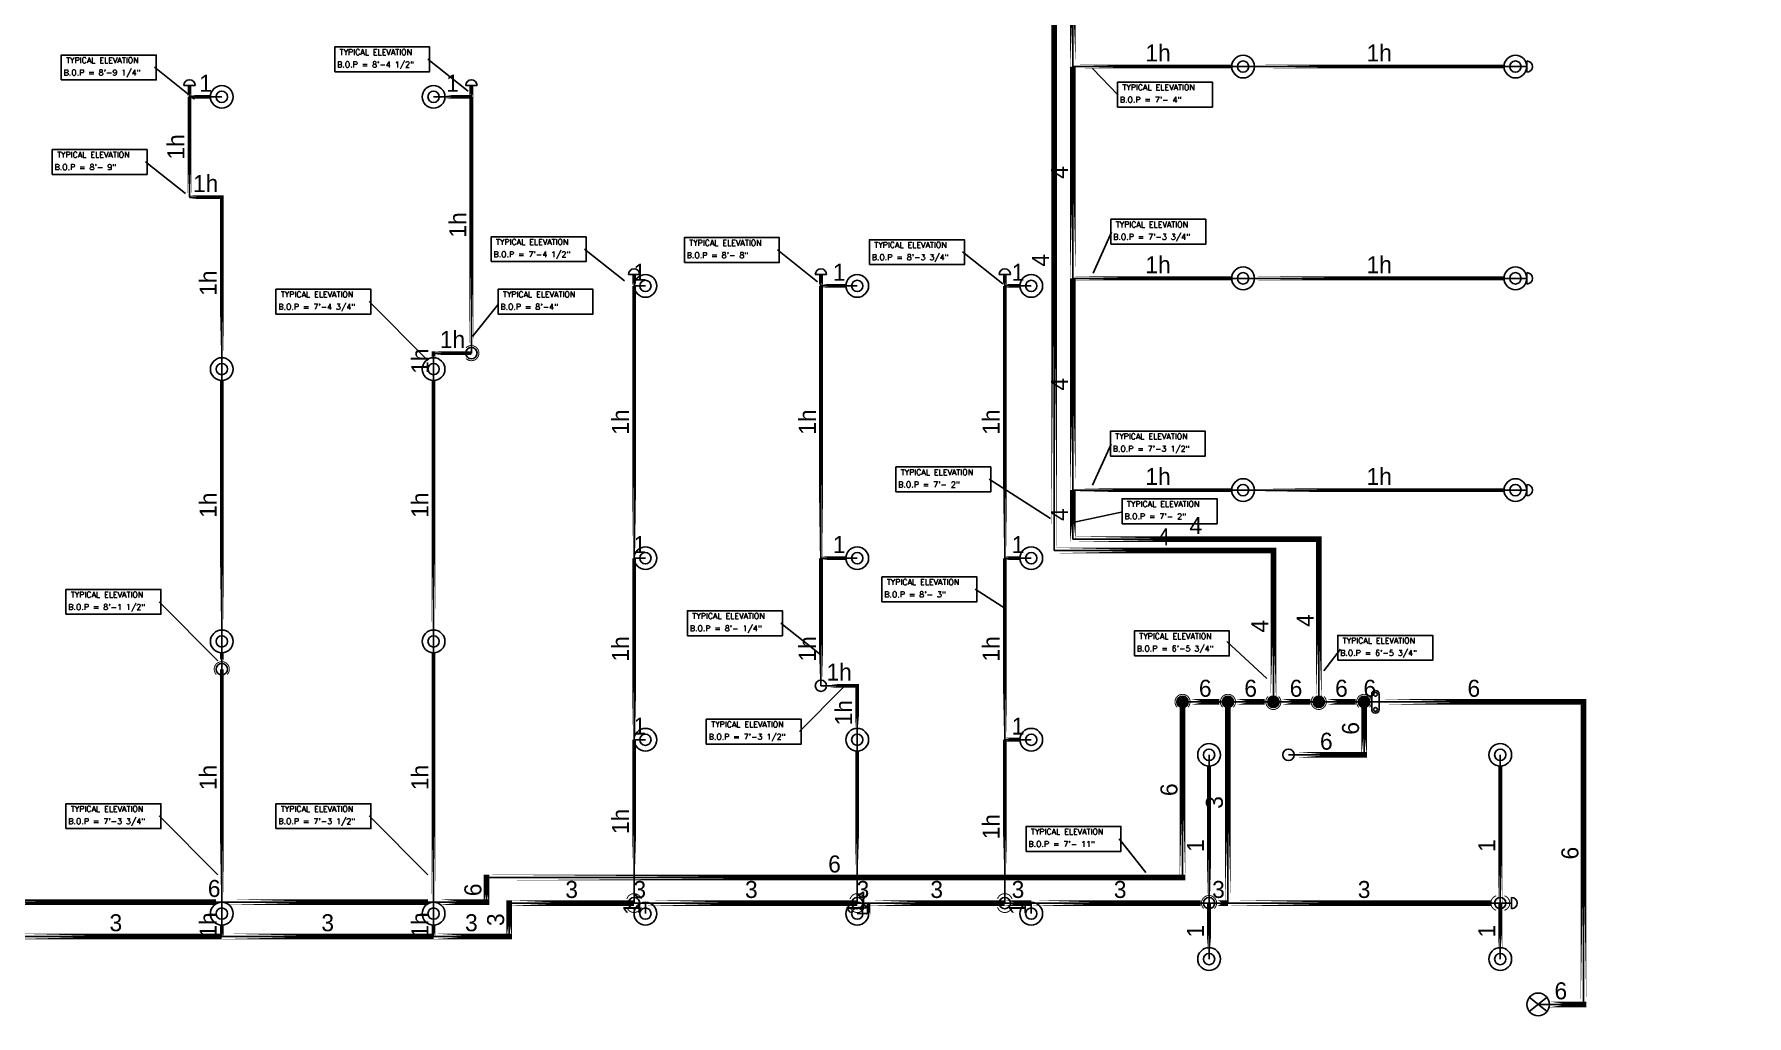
# Model space of a CAD drawing. Header units: inches. Extents: x -3384 to 3968, y -54 to 1448.
# Drawn here: x -831 to 74, y 7 to 526 of the extents above; entities that cross this region are included whole.
import ezdxf
from ezdxf.enums import TextEntityAlignment as Align

# ---------------------------------------------------------------- set-up
doc = ezdxf.new("R2010")
doc.units = ezdxf.units.IN
doc.header["$MEASUREMENT"] = 0
for name, color, linetype in [('conflict', 1, 'Continuous'), ('Coordination', 1, 'Continuous'), ('HEADS', 1, 'Continuous'), ('HEADUP', 1, 'Continuous'), ('PIPEBL', 1, 'Continuous'), ('pipefitt', 1, 'Continuous'), ('pipemn', 1, 'Continuous'), ('PIPESPC', 1, 'Continuous'), ('spk-cap', 1, 'Continuous'), ('spk-pipecoup', 1, 'Continuous'), ('spk-pipedrop', 1, 'Continuous'), ('spk-piperise', 1, 'Continuous'), ('TIDYPIPE', 1, 'Continuous')]:
    doc.layers.add(name, color=color, linetype=linetype)
doc.styles.add('PIPE', font='PIPE.SHX')
doc.styles.add('ROMAND', font='romand', dxfattribs={"width": 0.75, "height": 1.5})
doc.styles.add('ROMANS', font='ROMANS', dxfattribs={"height": 0.25})

# ---------------------------------------------------------------- blocks, each defined once
blk = doc.blocks.new('COUPLING')
for p, q in [((-2, -4), (-2, 4)), ((0, 6), (0, 6)), ((2, 4), (2, -4)), ((0, -6), (0, -6))]:
    blk.add_line(p, q)
for centre in [(0, 4), (0, -4)]:
    blk.add_circle(centre, 1)
for centre, start, end in [((0, 4), 90, 180), ((0, 4), 0, 90), ((0, -4), 180, 270), ((0, -4), 270, 0)]:
    blk.add_arc(centre, 2, start, end)
blk = doc.blocks.new('SPRIG1')
for radius in [6, 3]:
    blk.add_circle((0, 0), radius)
blk = doc.blocks.new('drop')
blk.add_circle((0, 0), 3)
for points in [[(0.01, 2.97), (-2.53, -1.59), (-2.62, 1.36)], [(0.01, 2.97), (-2.49, -1.59), (2.52, -1.59)], [(2.52, -1.59), (0.01, 2.97), (2.6, 1.47)], [(2.52, -1.59), (-2.53, -1.59), (0.01, -2.98)]]:
    blk.add_solid(points)
blk = doc.blocks.new('rise')
blk.add_circle((0, 0), 3)
blk = doc.blocks.new('CAP')
blk.add_line((0, 3), (0, -3))
blk.add_arc((0, 0), 3, 270, 90)
blk = doc.blocks.new('PIPESPC')
at = {"layer": 'PIPESPC', "style": 'PIPE', "width": 0.9}
blk.add_attdef('SIZE', text='', height=9, dxfattribs=at).set_placement((0, 4.02), align=Align.CENTER)
at = {"layer": 'PIPESPC', "style": 'PIPE', "flags": 1}
blk.add_attdef('SCHED', (25.3, 3.89), '', height=9, dxfattribs=at)
blk = doc.blocks.new('RISER')
at = {"layer": 'HEADS'}
for p, q in [((-5, -4), (5, 4)), ((5, -4), (-5, 4))]:
    blk.add_line(p, q, dxfattribs=at)
blk.add_circle((0, 0), 6, dxfattribs=at)
blk = doc.blocks.new('TIDYRUN')
at = {"const_width": 0.5}
blk.add_lwpolyline([(-2.83, 2.83, -2.414214), (-2.83, -2.83, -1.737895)], format="xyb", dxfattribs=at)
blk = doc.blocks.new('TIDYDROP')
at = {"const_width": 0.5}
for points in [[(-2.18, 3.82, 0.737034), (-2.18, -3.82)], [(2.18, 3.82, -0.737034), (2.18, -3.82)]]:
    blk.add_lwpolyline(points, format="xyb", dxfattribs=at)

msp = doc.modelspace()

# ---------------------------------------------------------------- linework, layer by layer
at = {"layer": 'conflict'}
for p, q in [((-767.59, 508.96), (-746.4, 492.16)), ((-622.98, 513.23), (-601.8, 496.42)), ((-271.63, 508.34), (-258.01, 494.22)), ((-772.36, 458.95), (-751.18, 442.15)), ((-271.29, 400.01), (-261.54, 421.69)), ((-540.3, 412.86), (-519.11, 396.05)), ((-438.16, 412.36), (-416.97, 395.56)), ((-340.29, 411.3), (-319.1, 394.49)), ((-654.07, 385.1), (-623.04, 353.89)), ((-599.5, 366.56), (-586.03, 383.39)), ((-271.55, 287.94), (-261.8, 309.61)), ((-326.32, 291.08), (-293.74, 270.37)), ((-281.95, 268.26), (-255.58, 273.86)), ((-333.67, 232.95), (-317.38, 222.59)), ((-765.11, 226.32), (-734.08, 195.11)), ((-436.49, 215.04), (-415.3, 198.23)), ((-200.61, 205.25), (-179.4, 185.65)), ((-149.25, 189.76), (-140.43, 201.27)), ((-426.53, 157.7), (-403.23, 181.11)), ((-765.11, 113.01), (-734.08, 81.8)), ((-654.07, 113.01), (-623.04, 81.8)), ((-257.47, 100.98), (-243.38, 83.15))]:
    msp.add_line(p, q, dxfattribs=at)
for points in [[(-672.25, 506.57), (-622.08, 506.57), (-622.08, 519.73), (-672.25, 519.73)], [(-816.85, 502.3), (-766.68, 502.3), (-766.68, 515.46), (-816.85, 515.46)], [(-258.38, 487.95), (-208.21, 487.95), (-208.21, 501.11), (-258.38, 501.11)], [(-821.63, 452.29), (-771.45, 452.29), (-771.45, 465.46), (-821.63, 465.46)], [(-261.91, 415.41), (-211.74, 415.41), (-211.74, 428.58), (-261.91, 428.58)], [(-589.56, 406.19), (-539.39, 406.19), (-539.39, 419.36), (-589.56, 419.36)], [(-487.42, 405.7), (-437.25, 405.7), (-437.25, 418.87), (-487.42, 418.87)], [(-389.56, 404.63), (-339.38, 404.63), (-339.38, 417.8), (-389.56, 417.8)], [(-703.33, 378.44), (-653.16, 378.44), (-653.16, 391.6), (-703.33, 391.6)], [(-585.94, 378.44), (-535.76, 378.44), (-535.76, 391.6), (-585.94, 391.6)], [(-262.17, 303.34), (-211.99, 303.34), (-211.99, 316.5), (-262.17, 316.5)], [(-375.59, 284.42), (-325.41, 284.42), (-325.41, 297.58), (-375.59, 297.58)], [(-255.95, 267.59), (-205.77, 267.59), (-205.77, 280.75), (-255.95, 280.75)], [(-382.94, 226.29), (-332.76, 226.29), (-332.76, 239.46), (-382.94, 239.46)], [(-814.38, 219.66), (-764.2, 219.66), (-764.2, 232.83), (-814.38, 232.83)], [(-485.76, 208.37), (-435.58, 208.37), (-435.58, 221.54), (-485.76, 221.54)], [(-249.47, 197.69), (-199.29, 197.69), (-199.29, 210.85), (-249.47, 210.85)], [(-141.92, 195.37), (-91.74, 195.37), (-91.74, 208.54), (-141.92, 208.54)], [(-475.8, 151.04), (-425.62, 151.04), (-425.62, 164.2), (-475.8, 164.2)], [(-814.38, 106.35), (-764.2, 106.35), (-764.2, 119.51), (-814.38, 119.51)], [(-703.33, 106.35), (-653.16, 106.35), (-653.16, 119.51), (-703.33, 119.51)], [(-306.74, 94.31), (-256.56, 94.31), (-256.56, 107.48), (-306.74, 107.48)]]:
    msp.add_lwpolyline(points, close=True, dxfattribs=at)
at = {"layer": 'PIPEBL', "color": 1}
for p, q in [((-192, 509.35), (-281.94, 509.35)), ((-192, 509.35), (-48, 509.35)), ((-48, 509.35), (-42, 509.35)), ((-749.06, 493.35), (-749.06, 499.35)), ((-600.03, 493.35), (-600.03, 499.35)), ((-749.06, 440.29), (-749.06, 493.35)), ((-732, 493.35), (-749.06, 493.35)), ((-620, 493.35), (-600.03, 493.35)), ((-600.03, 357.79), (-600.03, 493.35)), ((-732, 440.29), (-749.06, 440.29)), ((-732, 440.29), (-732, 349.35)), ((-514, 393.35), (-514, 399.35)), ((-415.19, 393.35), (-415.19, 399.35)), ((-318, 393.35), (-318, 399.35)), ((-514, 249.35), (-514, 393.35)), ((-514, 393.35), (-508, 393.35)), ((-415.19, 249.35), (-415.19, 393.35)), ((-415.19, 393.35), (-396, 393.35)), ((-318, 249.35), (-318, 393.35)), ((-318, 393.35), (-304, 393.35)), ((-192, 397.35), (-281.94, 397.35)), ((-192, 397.35), (-48, 397.35)), ((-48, 397.35), (-42, 397.35)), ((-620, 357.79), (-620, 349.35)), ((-620, 357.79), (-600.03, 357.79)), ((-732, 349.35), (-732, 205.35)), ((-620, 349.35), (-620, 205.35)), ((-192, 285.35), (-281.94, 285.35)), ((-192, 285.35), (-48, 285.35)), ((-48, 285.35), (-42, 285.35)), ((-514, 153.35), (-514, 249.35)), ((-514, 249.35), (-508, 249.35)), ((-415.19, 181.88), (-415.19, 249.35)), ((-415.19, 249.35), (-396, 249.35)), ((-318, 153.35), (-318, 249.35)), ((-318, 249.35), (-304, 249.35)), ((-732, 205.35), (-732, 190.63)), ((-620, 205.35), (-620, 61.35)), ((-732, 190.63), (-732, 61.35)), ((-415.19, 181.88), (-396, 181.88)), ((-396, 153.35), (-396, 181.88)), ((-514, 66.95), (-514, 153.35)), ((-514, 153.35), (-508, 153.35)), ((-396, 153.35), (-396, 66.95)), ((-318, 66.95), (-318, 153.35)), ((-318, 153.35), (-304, 153.35)), ((-210, 66.95), (-210, 145.35)), ((-56, 145.35), (-56, 66.95)), ((-508, 61.35), (-508, 66.95)), ((-390, 61.35), (-390, 66.95)), ((-304, 61.35), (-304, 66.95)), ((-210, 37.35), (-210, 66.95)), ((-56, 37.35), (-56, 66.95)), ((-732, 61.35), (-732, 49.35)), ((-620, 61.35), (-620, 49.35)), ((-396, 61.35), (-390, 61.35))]:
    msp.add_line(p, q, dxfattribs=at)
at = {"layer": 'pipemn', "color": 1}
for p, q in [((-291.94, 253.39), (-291.94, 571.3)), ((-281.94, 509.35), (-281.94, 577.35)), ((-281.94, 397.35), (-281.94, 509.35)), ((-281.94, 285.35), (-281.94, 397.35)), ((-281.94, 259.39), (-281.94, 285.35)), ((-281.94, 259.39), (-152, 259.39)), ((-152, 173.35), (-152, 259.39)), ((-291.94, 253.39), (-176, 253.39)), ((-176, 173.35), (-176, 253.39)), ((-200, 173.35), (-200, 66.95)), ((-580.02, 66.95), (-580.02, 49.35)), ((-580.02, 66.95), (-514, 66.95)), ((-514, 66.95), (-508, 66.95)), ((-508, 66.95), (-396, 66.95)), ((-396, 66.95), (-390, 66.95)), ((-390, 66.95), (-318, 66.95)), ((-318, 66.95), (-304, 66.95)), ((-304, 66.95), (-210, 66.95)), ((-210, 66.95), (-200, 66.95)), ((-200, 66.95), (-56, 66.95)), ((-56, 66.95), (-50, 66.95)), ((-844, 49.35), (-732, 49.35)), ((-732, 49.35), (-620, 49.35)), ((-620, 49.35), (-580.02, 49.35))]:
    msp.add_line(p, q, dxfattribs=at)
at = {"layer": 'pipemn'}
for p, q in [((-200, 173.35), (-224, 173.35)), ((-200, 173.35), (-176, 173.35)), ((-176, 173.35), (-152, 173.35)), ((-152, 173.35), (-128, 173.35)), ((-122, 173.35), (-128, 173.35)), ((-128, 173.35), (-128, 145.35)), ((-12, 173.35), (-122, 173.35)), ((-12, 173.35), (-12, 13.35)), ((-168, 145.35), (-128, 145.35)), ((-12, 13.35), (-36, 13.35))]:
    msp.add_line(p, q, dxfattribs=at)
at = {"layer": 'pipemn', "color": 5}
for p, q in [((-224, 173.35), (-224, 80.42)), ((-592.04, 80.42), (-224, 80.42)), ((-592.04, 80.42), (-592.04, 67.48)), ((-592.04, 67.48), (-880, 67.48))]:
    msp.add_line(p, q, dxfattribs=at)
at = {"layer": 'TIDYPIPE', "color": 1}
for points, const_width in [([(-291.94, 251.89), (-291.94, 571.3)], 3), ([(-281.94, 509.35), (-281.94, 577.35)], 3), ([(-281.94, 397.35), (-281.94, 509.35)], 3), ([(-281.94, 509.35), (-198, 509.35)], 2), ([(-186, 509.35), (-54, 509.35)], 2), ([(-749.06, 493.35), (-749.06, 499.35)], 2), ([(-600.03, 493.35), (-600.03, 499.35)], 2), ([(-749.06, 493.35), (-738, 493.35)], 2), ([(-749.06, 439.29), (-749.06, 493.35)], 2), ([(-614, 493.35), (-600.03, 493.35)], 2), ([(-600.03, 362.29), (-600.03, 493.35)], 2), ([(-750.06, 440.29), (-731, 440.29)], 2), ([(-732, 355.35), (-732, 441.29)], 2), ([(-514, 393.35), (-514, 399.35)], 2), ([(-415.19, 393.35), (-415.19, 399.35)], 2), ([(-318, 393.35), (-318, 399.35)], 2), ([(-281.94, 285.35), (-281.94, 397.35)], 3), ([(-514, 249.35), (-514, 393.35)], 2), ([(-415.19, 393.35), (-402, 393.35)], 2), ([(-415.19, 249.35), (-415.19, 393.35)], 2), ([(-318, 393.35), (-310, 393.35)], 2), ([(-318, 249.35), (-318, 393.35)], 2), ([(-281.94, 397.35), (-198, 397.35)], 2), ([(-186, 397.35), (-54, 397.35)], 2), ([(-621, 357.79), (-600.03, 357.79)], 2), ([(-620, 355.35), (-620, 358.79)], 2), ([(-732, 211.35), (-732, 343.35)], 2), ([(-620, 211.35), (-620, 343.35)], 2), ([(-281.94, 257.89), (-281.94, 285.35)], 3), ([(-281.94, 285.35), (-198, 285.35)], 2), ([(-186, 285.35), (-54, 285.35)], 2), ([(-293.44, 253.39), (-174.5, 253.39)], 3), ([(-283.44, 259.39), (-150.5, 259.39)], 3), ([(-176, 173.35), (-176, 254.89)], 3), ([(-152, 173.35), (-152, 260.89)], 3), ([(-514, 153.35), (-514, 249.35)], 2), ([(-415.19, 249.35), (-402, 249.35)], 2), ([(-415.19, 186.38), (-415.19, 249.35)], 2), ([(-318, 249.35), (-310, 249.35)], 2), ([(-318, 153.35), (-318, 249.35)], 2), ([(-732, 195.13), (-732, 199.35)], 2), ([(-620, 67.35), (-620, 199.35)], 2), ([(-732, 67.35), (-732, 190.63)], 2), ([(-410.69, 181.88), (-395, 181.88)], 2), ([(-396, 159.35), (-396, 182.88)], 2), ([(-224, 78.92), (-224, 173.35)], 3), ([(-219.5, 173.35), (-204.5, 173.35)], 3), ([(-200, 66.95), (-200, 173.35)], 3), ([(-195.5, 173.35), (-180.5, 173.35)], 3), ([(-171.5, 173.35), (-156.5, 173.35)], 3), ([(-147.5, 173.35), (-132.5, 173.35)], 3), ([(-128, 143.85), (-128, 173.35)], 3), ([(-119, 173.35), (-10.5, 173.35)], 3), ([(-12, 11.85), (-12, 174.85)], 3), ([(-514, 84.92), (-514, 153.35)], 2), ([(-318, 153.35), (-310, 153.35)], 2), ([(-318, 84.92), (-318, 153.35)], 2), ([(-396, 84.92), (-396, 147.35)], 2), ([(-163.5, 145.35), (-126.5, 145.35)], 3), ([(-210, 71.45), (-210, 139.35)], 2), ([(-56, 66.95), (-56, 139.35)], 2), ([(-593.54, 80.42), (-222.5, 80.42)], 3), ([(-592.04, 65.98), (-592.04, 81.92)], 3), ([(-880, 67.48), (-735, 67.48)], 3), ([(-729, 67.48), (-623, 67.48)], 3), ([(-617, 67.48), (-590.54, 67.48)], 3), ([(-581.52, 66.95), (-514, 66.95)], 3), ([(-580.02, 47.85), (-580.02, 68.45)], 3), ([(-508, 66.95), (-396, 66.95)], 3), ([(-390, 66.95), (-318, 66.95)], 3), ([(-390, 60.35), (-390, 66.95)], 2), ([(-318, 66.95), (-304, 66.95)], 3), ([(-304, 66.95), (-214.5, 66.95)], 3), ([(-210, 43.35), (-210, 66.95)], 2), ([(-205.5, 66.95), (-200, 66.95)], 3), ([(-200, 66.95), (-60.5, 66.95)], 3), ([(-56, 43.35), (-56, 66.95)], 2), ([(-732, 49.35), (-732, 55.35)], 2), ([(-620, 49.35), (-620, 55.35)], 2), ([(-844, 49.35), (-732, 49.35)], 3), ([(-732, 49.35), (-620, 49.35)], 3), ([(-620, 49.35), (-578.52, 49.35)], 3), ([(-30, 13.35), (-10.5, 13.35)], 3)]:
    msp.add_lwpolyline(points, close=True, dxfattribs=dict(at, const_width=const_width))

# ---------------------------------------------------------------- block references
at = {"layer": 'HEADUP'}
for p in [(-192, 509.35), (-48, 509.35), (-732, 493.35), (-620, 493.35), (-508, 393.35), (-396, 393.35), (-304, 393.35), (-192, 397.35), (-48, 397.35), (-732, 349.35), (-620, 349.35), (-192, 285.35), (-48, 285.35), (-508, 249.35), (-396, 249.35), (-304, 249.35), (-732, 205.35), (-620, 205.35), (-508, 153.35), (-396, 153.35), (-304, 153.35), (-210, 145.35), (-56, 145.35), (-732, 61.35), (-620, 61.35), (-508, 61.35), (-396, 61.35), (-304, 61.35), (-210, 37.35), (-56, 37.35)]:
    msp.add_blockref('SPRIG1', p, dxfattribs=at)
at = {"layer": 'pipefitt'}
msp.add_blockref('RISER', (-36, 13.35), dxfattribs=at)
at = {"layer": 'PIPESPC'}
ref = msp.add_blockref('PIPESPC', (-236.97, 509.35), dxfattribs=at)
ref.add_attrib('SIZE', '1h', dxfattribs={"color": 0, "height": 9, "style": 'PIPE'}).set_placement((-236.97, 509.35), align=Align.BOTTOM_CENTER)
ref = msp.add_blockref('PIPESPC', (-120, 509.35), dxfattribs=at)
ref.add_attrib('SIZE', '1h', dxfattribs={"color": 0, "height": 9, "style": 'PIPE'}).set_placement((-120, 509.35), align=Align.BOTTOM_CENTER)
ref = msp.add_blockref('PIPESPC', (-740.53, 493.35), dxfattribs=at)
ref.add_attrib('SIZE', '1', dxfattribs={"color": 0, "height": 9, "style": 'PIPE'}).set_placement((-740.53, 493.35), align=Align.BOTTOM_CENTER)
ref = msp.add_blockref('PIPESPC', (-610.01, 493.35), dxfattribs=at)
ref.add_attrib('SIZE', '1', dxfattribs={"color": 0, "height": 9, "style": 'PIPE'}).set_placement((-610.01, 493.35), align=Align.BOTTOM_CENTER)
ref = msp.add_blockref('PIPESPC', (-749.06, 466.82), dxfattribs=dict(at, rotation=90))
ref.add_attrib('SIZE', '1h', dxfattribs={"color": 0, "height": 9, "rotation": 90, "style": 'PIPE'}).set_placement((-749.06, 466.82), align=Align.BOTTOM_CENTER)
ref = msp.add_blockref('PIPESPC', (-281.94, 453.35), dxfattribs=dict(at, rotation=89.99999999999977))
ref.add_attrib('SIZE', '4', dxfattribs={"color": 0, "height": 9, "rotation": 90, "style": 'PIPE'}).set_placement((-281.94, 453.35), align=Align.BOTTOM_CENTER)
ref = msp.add_blockref('PIPESPC', (-740.53, 440.29), dxfattribs=at)
ref.add_attrib('SIZE', '1h', dxfattribs={"color": 0, "height": 9, "style": 'PIPE'}).set_placement((-740.53, 440.29), align=Align.BOTTOM_CENTER)
ref = msp.add_blockref('PIPESPC', (-600.03, 425.57), dxfattribs=dict(at, rotation=90))
ref.add_attrib('SIZE', '1h', dxfattribs={"color": 0, "height": 9, "rotation": 90, "style": 'PIPE'}).set_placement((-600.03, 425.57), align=Align.BOTTOM_CENTER)
ref = msp.add_blockref('PIPESPC', (-291.94, 406.87), dxfattribs=dict(at, rotation=90))
ref.add_attrib('SIZE', '4', dxfattribs={"color": 0, "height": 9, "rotation": 90, "style": 'PIPE'}).set_placement((-291.94, 406.87), align=Align.BOTTOM_CENTER)
ref = msp.add_blockref('PIPESPC', (-236.97, 397.35), dxfattribs=at)
ref.add_attrib('SIZE', '1h', dxfattribs={"color": 0, "height": 9, "style": 'PIPE'}).set_placement((-236.97, 397.35), align=Align.BOTTOM_CENTER)
ref = msp.add_blockref('PIPESPC', (-120, 397.35), dxfattribs=at)
ref.add_attrib('SIZE', '1h', dxfattribs={"color": 0, "height": 9, "style": 'PIPE'}).set_placement((-120, 397.35), align=Align.BOTTOM_CENTER)
ref = msp.add_blockref('PIPESPC', (-732, 394.82), dxfattribs=dict(at, rotation=90))
ref.add_attrib('SIZE', '1h', dxfattribs={"color": 0, "height": 9, "rotation": 90, "style": 'PIPE'}).set_placement((-732, 394.82), align=Align.BOTTOM_CENTER)
ref = msp.add_blockref('PIPESPC', (-511, 393.35), dxfattribs=at)
ref.add_attrib('SIZE', '1', dxfattribs={"color": 0, "height": 9, "style": 'PIPE'}).set_placement((-511, 393.35), align=Align.BOTTOM_CENTER)
ref = msp.add_blockref('PIPESPC', (-405.59, 393.35), dxfattribs=at)
ref.add_attrib('SIZE', '1', dxfattribs={"color": 0, "height": 9, "style": 'PIPE'}).set_placement((-405.59, 393.35), align=Align.BOTTOM_CENTER)
ref = msp.add_blockref('PIPESPC', (-311, 393.35), dxfattribs=at)
ref.add_attrib('SIZE', '1', dxfattribs={"color": 0, "height": 9, "style": 'PIPE'}).set_placement((-311, 393.35), align=Align.BOTTOM_CENTER)
ref = msp.add_blockref('PIPESPC', (-610.01, 357.79), dxfattribs=at)
ref.add_attrib('SIZE', '1h', dxfattribs={"color": 0, "height": 9, "style": 'PIPE'}).set_placement((-610.01, 357.79), align=Align.BOTTOM_CENTER)
ref = msp.add_blockref('PIPESPC', (-620, 353.57), dxfattribs=dict(at, rotation=90))
ref.add_attrib('SIZE', '1h', dxfattribs={"color": 0, "height": 9, "rotation": 90, "style": 'PIPE'}).set_placement((-620, 353.57), align=Align.BOTTOM_CENTER)
ref = msp.add_blockref('PIPESPC', (-281.94, 341.35), dxfattribs=dict(at, rotation=90))
ref.add_attrib('SIZE', '4', dxfattribs={"color": 0, "height": 9, "rotation": 90, "style": 'PIPE'}).set_placement((-281.94, 341.35), align=Align.BOTTOM_CENTER)
ref = msp.add_blockref('PIPESPC', (-514, 321.35), dxfattribs=dict(at, rotation=90))
ref.add_attrib('SIZE', '1h', dxfattribs={"color": 0, "height": 9, "rotation": 90, "style": 'PIPE'}).set_placement((-514, 321.35), align=Align.BOTTOM_CENTER)
ref = msp.add_blockref('PIPESPC', (-415.19, 321.35), dxfattribs=dict(at, rotation=90))
ref.add_attrib('SIZE', '1h', dxfattribs={"color": 0, "height": 9, "rotation": 90, "style": 'PIPE'}).set_placement((-415.19, 321.35), align=Align.BOTTOM_CENTER)
ref = msp.add_blockref('PIPESPC', (-318, 321.35), dxfattribs=dict(at, rotation=90))
ref.add_attrib('SIZE', '1h', dxfattribs={"color": 0, "height": 9, "rotation": 90, "style": 'PIPE'}).set_placement((-318, 321.35), align=Align.BOTTOM_CENTER)
ref = msp.add_blockref('PIPESPC', (-236.97, 285.35), dxfattribs=at)
ref.add_attrib('SIZE', '1h', dxfattribs={"color": 0, "height": 9, "style": 'PIPE'}).set_placement((-236.97, 285.35), align=Align.BOTTOM_CENTER)
ref = msp.add_blockref('PIPESPC', (-120, 285.35), dxfattribs=at)
ref.add_attrib('SIZE', '1h', dxfattribs={"color": 0, "height": 9, "style": 'PIPE'}).set_placement((-120, 285.35), align=Align.BOTTOM_CENTER)
ref = msp.add_blockref('PIPESPC', (-732, 277.35), dxfattribs=dict(at, rotation=90))
ref.add_attrib('SIZE', '1h', dxfattribs={"color": 0, "height": 9, "rotation": 90, "style": 'PIPE'}).set_placement((-732, 277.35), align=Align.BOTTOM_CENTER)
ref = msp.add_blockref('PIPESPC', (-620, 277.35), dxfattribs=dict(at, rotation=90))
ref.add_attrib('SIZE', '1h', dxfattribs={"color": 0, "height": 9, "rotation": 90, "style": 'PIPE'}).set_placement((-620, 277.35), align=Align.BOTTOM_CENTER)
ref = msp.add_blockref('PIPESPC', (-281.94, 272.37), dxfattribs=dict(at, rotation=90))
ref.add_attrib('SIZE', '4', dxfattribs={"color": 0, "height": 9, "rotation": 90, "style": 'PIPE'}).set_placement((-281.94, 272.37), align=Align.BOTTOM_CENTER)
ref = msp.add_blockref('PIPESPC', (-233.97, 253.39), dxfattribs=at)
ref.add_attrib('SIZE', '4', dxfattribs={"color": 0, "height": 9, "style": 'PIPE'}).set_placement((-233.97, 253.39), align=Align.BOTTOM_CENTER)
ref = msp.add_blockref('PIPESPC', (-216.97, 259.39), dxfattribs=at)
ref.add_attrib('SIZE', '4', dxfattribs={"color": 0, "height": 9, "style": 'PIPE'}).set_placement((-216.97, 259.39), align=Align.BOTTOM_CENTER)
ref = msp.add_blockref('PIPESPC', (-511, 249.35), dxfattribs=at)
ref.add_attrib('SIZE', '1', dxfattribs={"color": 0, "height": 9, "style": 'PIPE'}).set_placement((-511, 249.35), align=Align.BOTTOM_CENTER)
ref = msp.add_blockref('PIPESPC', (-405.59, 249.35), dxfattribs=at)
ref.add_attrib('SIZE', '1', dxfattribs={"color": 0, "height": 9, "style": 'PIPE'}).set_placement((-405.59, 249.35), align=Align.BOTTOM_CENTER)
ref = msp.add_blockref('PIPESPC', (-311, 249.35), dxfattribs=at)
ref.add_attrib('SIZE', '1', dxfattribs={"color": 0, "height": 9, "style": 'PIPE'}).set_placement((-311, 249.35), align=Align.BOTTOM_CENTER)
ref = msp.add_blockref('PIPESPC', (-152, 216.37), dxfattribs=dict(at, rotation=90))
ref.add_attrib('SIZE', '4', dxfattribs={"color": 0, "height": 9, "rotation": 90, "style": 'PIPE'}).set_placement((-152, 216.37), align=Align.BOTTOM_CENTER)
ref = msp.add_blockref('PIPESPC', (-176, 213.37), dxfattribs=dict(at, rotation=90))
ref.add_attrib('SIZE', '4', dxfattribs={"color": 0, "height": 9, "rotation": 90, "style": 'PIPE'}).set_placement((-176, 213.37), align=Align.BOTTOM_CENTER)
ref = msp.add_blockref('PIPESPC', (-514, 201.35), dxfattribs=dict(at, rotation=90))
ref.add_attrib('SIZE', '1h', dxfattribs={"color": 0, "height": 9, "rotation": 90, "style": 'PIPE'}).set_placement((-514, 201.35), align=Align.BOTTOM_CENTER)
ref = msp.add_blockref('PIPESPC', (-415.19, 201.35), dxfattribs=dict(at, rotation=90))
ref.add_attrib('SIZE', '1h', dxfattribs={"color": 0, "height": 9, "rotation": 90, "style": 'PIPE'}).set_placement((-415.19, 201.35), align=Align.BOTTOM_CENTER)
ref = msp.add_blockref('PIPESPC', (-318, 201.35), dxfattribs=dict(at, rotation=90))
ref.add_attrib('SIZE', '1h', dxfattribs={"color": 0, "height": 9, "rotation": 90, "style": 'PIPE'}).set_placement((-318, 201.35), align=Align.BOTTOM_CENTER)
ref = msp.add_blockref('PIPESPC', (-405.59, 181.88), dxfattribs=at)
ref.add_attrib('SIZE', '1h', dxfattribs={"color": 0, "height": 9, "style": 'PIPE'}).set_placement((-405.59, 181.88), align=Align.BOTTOM_CENTER)
ref = msp.add_blockref('PIPESPC', (-212, 173.35), dxfattribs=at)
ref.add_attrib('SIZE', '6', dxfattribs={"color": 0, "height": 9, "style": 'PIPE'}).set_placement((-212, 173.35), align=Align.BOTTOM_CENTER)
ref = msp.add_blockref('PIPESPC', (-188, 173.35), dxfattribs=at)
ref.add_attrib('SIZE', '6', dxfattribs={"color": 0, "height": 9, "style": 'PIPE'}).set_placement((-188, 173.35), align=Align.BOTTOM_CENTER)
ref = msp.add_blockref('PIPESPC', (-164, 173.35), dxfattribs=at)
ref.add_attrib('SIZE', '6', dxfattribs={"color": 0, "height": 9, "style": 'PIPE'}).set_placement((-164, 173.35), align=Align.BOTTOM_CENTER)
ref = msp.add_blockref('PIPESPC', (-140, 173.35), dxfattribs=at)
ref.add_attrib('SIZE', '6', dxfattribs={"color": 0, "height": 9, "style": 'PIPE'}).set_placement((-140, 173.35), align=Align.BOTTOM_CENTER)
ref = msp.add_blockref('PIPESPC', (-125, 173.35), dxfattribs=at)
ref.add_attrib('SIZE', '6', dxfattribs={"color": 0, "height": 9, "style": 'PIPE'}).set_placement((-125, 173.35), align=Align.BOTTOM_CENTER)
ref = msp.add_blockref('PIPESPC', (-70, 173.35), dxfattribs=at)
ref.add_attrib('SIZE', '6', dxfattribs={"color": 0, "height": 9, "style": 'PIPE'}).set_placement((-70, 173.35), align=Align.BOTTOM_CENTER)
ref = msp.add_blockref('PIPESPC', (-396, 167.62), dxfattribs=dict(at, rotation=90))
ref.add_attrib('SIZE', '1h', dxfattribs={"color": 0, "height": 9, "rotation": 90, "style": 'PIPE'}).set_placement((-396, 167.62), align=Align.BOTTOM_CENTER)
ref = msp.add_blockref('PIPESPC', (-511, 153.35), dxfattribs=at)
ref.add_attrib('SIZE', '1', dxfattribs={"color": 0, "height": 9, "style": 'PIPE'}).set_placement((-511, 153.35), align=Align.BOTTOM_CENTER)
ref = msp.add_blockref('PIPESPC', (-311, 153.35), dxfattribs=at)
ref.add_attrib('SIZE', '1', dxfattribs={"color": 0, "height": 9, "style": 'PIPE'}).set_placement((-311, 153.35), align=Align.BOTTOM_CENTER)
ref = msp.add_blockref('PIPESPC', (-148, 145.35), dxfattribs=at)
ref.add_attrib('SIZE', '6', dxfattribs={"color": 0, "height": 9, "style": 'PIPE'}).set_placement((-148, 145.35), align=Align.BOTTOM_CENTER)
ref = msp.add_blockref('PIPESPC', (-128, 159.35), dxfattribs=dict(at, rotation=90))
ref.add_attrib('SIZE', '6', dxfattribs={"color": 0, "height": 9, "rotation": 90, "style": 'PIPE'}).set_placement((-128, 159.35), align=Align.BOTTOM_CENTER)
ref = msp.add_blockref('PIPESPC', (-732, 133.35), dxfattribs=dict(at, rotation=90))
ref.add_attrib('SIZE', '1h', dxfattribs={"color": 0, "height": 9, "rotation": 90, "style": 'PIPE'}).set_placement((-732, 133.35), align=Align.BOTTOM_CENTER)
ref = msp.add_blockref('PIPESPC', (-620, 133.35), dxfattribs=dict(at, rotation=90))
ref.add_attrib('SIZE', '1h', dxfattribs={"color": 0, "height": 9, "rotation": 90, "style": 'PIPE'}).set_placement((-620, 133.35), align=Align.BOTTOM_CENTER)
ref = msp.add_blockref('PIPESPC', (-224, 126.89), dxfattribs=dict(at, rotation=90))
ref.add_attrib('SIZE', '6', dxfattribs={"color": 0, "height": 9, "rotation": 90, "style": 'PIPE'}).set_placement((-224, 126.89), align=Align.BOTTOM_CENTER)
ref = msp.add_blockref('PIPESPC', (-200, 120.15), dxfattribs=dict(at, rotation=90))
ref.add_attrib('SIZE', '3', dxfattribs={"color": 0, "height": 9, "rotation": 90, "style": 'PIPE'}).set_placement((-200, 120.15), align=Align.BOTTOM_CENTER)
ref = msp.add_blockref('PIPESPC', (-514, 110.15), dxfattribs=dict(at, rotation=90))
ref.add_attrib('SIZE', '1h', dxfattribs={"color": 0, "height": 9, "rotation": 90, "style": 'PIPE'}).set_placement((-514, 110.15), align=Align.BOTTOM_CENTER)
ref = msp.add_blockref('PIPESPC', (-318, 107.35), dxfattribs=dict(at, rotation=90))
ref.add_attrib('SIZE', '1h', dxfattribs={"color": 0, "height": 9, "rotation": 90, "style": 'PIPE'}).set_placement((-318, 107.35), align=Align.BOTTOM_CENTER)
ref = msp.add_blockref('PIPESPC', (-210, 97.35), dxfattribs=dict(at, rotation=90))
ref.add_attrib('SIZE', '1', dxfattribs={"color": 0, "height": 9, "rotation": 90, "style": 'PIPE'}).set_placement((-210, 97.35), align=Align.BOTTOM_CENTER)
ref = msp.add_blockref('PIPESPC', (-56, 97.35), dxfattribs=dict(at, rotation=90))
ref.add_attrib('SIZE', '1', dxfattribs={"color": 0, "height": 9, "rotation": 90, "style": 'PIPE'}).set_placement((-56, 97.35), align=Align.BOTTOM_CENTER)
ref = msp.add_blockref('PIPESPC', (-408.02, 80.42), dxfattribs=at)
ref.add_attrib('SIZE', '6', dxfattribs={"color": 0, "height": 9, "style": 'PIPE'}).set_placement((-408.02, 80.42), align=Align.BOTTOM_CENTER)
ref = msp.add_blockref('PIPESPC', (-12, 93.35), dxfattribs=dict(at, rotation=90))
ref.add_attrib('SIZE', '6', dxfattribs={"color": 0, "height": 9, "rotation": 90, "style": 'PIPE'}).set_placement((-12, 93.35), align=Align.BOTTOM_CENTER)
ref = msp.add_blockref('PIPESPC', (-736.02, 67.48), dxfattribs=at)
ref.add_attrib('SIZE', '6', dxfattribs={"color": 0, "height": 9, "style": 'PIPE'}).set_placement((-736.02, 67.48), align=Align.BOTTOM_CENTER)
ref = msp.add_blockref('PIPESPC', (-592.04, 73.95), dxfattribs=dict(at, rotation=90))
ref.add_attrib('SIZE', '6', dxfattribs={"color": 0, "height": 9, "rotation": 90, "style": 'PIPE'}).set_placement((-592.04, 73.95), align=Align.BOTTOM_CENTER)
ref = msp.add_blockref('PIPESPC', (-547.01, 66.95), dxfattribs=at)
ref.add_attrib('SIZE', '3', dxfattribs={"color": 0, "height": 9, "style": 'PIPE'}).set_placement((-547.01, 66.95), align=Align.BOTTOM_CENTER)
ref = msp.add_blockref('PIPESPC', (-511, 66.95), dxfattribs=at)
ref.add_attrib('SIZE', '3', dxfattribs={"color": 0, "height": 9, "style": 'PIPE'}).set_placement((-511, 66.95), align=Align.BOTTOM_CENTER)
ref = msp.add_blockref('PIPESPC', (-452, 66.95), dxfattribs=at)
ref.add_attrib('SIZE', '3', dxfattribs={"color": 0, "height": 9, "style": 'PIPE'}).set_placement((-452, 66.95), align=Align.BOTTOM_CENTER)
ref = msp.add_blockref('PIPESPC', (-393, 66.95), dxfattribs=at)
ref.add_attrib('SIZE', '3', dxfattribs={"color": 0, "height": 9, "style": 'PIPE'}).set_placement((-393, 66.95), align=Align.BOTTOM_CENTER)
ref = msp.add_blockref('PIPESPC', (-393, 61.35), dxfattribs=at)
ref.add_attrib('SIZE', '1', dxfattribs={"color": 0, "height": 9, "style": 'PIPE'}).set_placement((-393, 61.35), align=Align.BOTTOM_CENTER)
ref = msp.add_blockref('PIPESPC', (-354, 66.95), dxfattribs=at)
ref.add_attrib('SIZE', '3', dxfattribs={"color": 0, "height": 9, "style": 'PIPE'}).set_placement((-354, 66.95), align=Align.BOTTOM_CENTER)
ref = msp.add_blockref('PIPESPC', (-311, 66.95), dxfattribs=at)
ref.add_attrib('SIZE', '3', dxfattribs={"color": 0, "height": 9, "style": 'PIPE'}).set_placement((-311, 66.95), align=Align.BOTTOM_CENTER)
ref = msp.add_blockref('PIPESPC', (-257, 66.95), dxfattribs=at)
ref.add_attrib('SIZE', '3', dxfattribs={"color": 0, "height": 9, "style": 'PIPE'}).set_placement((-257, 66.95), align=Align.BOTTOM_CENTER)
ref = msp.add_blockref('PIPESPC', (-205, 66.95), dxfattribs=at)
ref.add_attrib('SIZE', '3', dxfattribs={"color": 0, "height": 9, "style": 'PIPE'}).set_placement((-205, 66.95), align=Align.BOTTOM_CENTER)
ref = msp.add_blockref('PIPESPC', (-128, 66.95), dxfattribs=at)
ref.add_attrib('SIZE', '3', dxfattribs={"color": 0, "height": 9, "style": 'PIPE'}).set_placement((-128, 66.95), align=Align.BOTTOM_CENTER)
ref = msp.add_blockref('PIPESPC', (-508, 64.15), dxfattribs=dict(at, rotation=90))
ref.add_attrib('SIZE', '1', dxfattribs={"color": 0, "height": 9, "rotation": 90, "style": 'PIPE'}).set_placement((-508, 64.15), align=Align.BOTTOM_CENTER)
ref = msp.add_blockref('PIPESPC', (-390, 64.15), dxfattribs=dict(at, rotation=90))
ref.add_attrib('SIZE', '1', dxfattribs={"color": 0, "height": 9, "rotation": 90, "style": 'PIPE'}).set_placement((-390, 64.15), align=Align.BOTTOM_CENTER)
ref = msp.add_blockref('PIPESPC', (-304, 64.15), dxfattribs=dict(at, rotation=90))
ref.add_attrib('SIZE', '1', dxfattribs={"color": 0, "height": 9, "rotation": 90, "style": 'PIPE'}).set_placement((-304, 64.15), align=Align.BOTTOM_CENTER)
ref = msp.add_blockref('PIPESPC', (-788, 49.35), dxfattribs=at)
ref.add_attrib('SIZE', '3', dxfattribs={"color": 0, "height": 9, "style": 'PIPE'}).set_placement((-788, 49.35), align=Align.BOTTOM_CENTER)
ref = msp.add_blockref('PIPESPC', (-732, 55.35), dxfattribs=dict(at, rotation=90))
ref.add_attrib('SIZE', '1h', dxfattribs={"color": 0, "height": 9, "rotation": 90, "style": 'PIPE'}).set_placement((-732, 55.35), align=Align.BOTTOM_CENTER)
ref = msp.add_blockref('PIPESPC', (-676, 49.35), dxfattribs=at)
ref.add_attrib('SIZE', '3', dxfattribs={"color": 0, "height": 9, "style": 'PIPE'}).set_placement((-676, 49.35), align=Align.BOTTOM_CENTER)
ref = msp.add_blockref('PIPESPC', (-620, 55.35), dxfattribs=dict(at, rotation=90))
ref.add_attrib('SIZE', '1h', dxfattribs={"color": 0, "height": 9, "rotation": 90, "style": 'PIPE'}).set_placement((-620, 55.35), align=Align.BOTTOM_CENTER)
ref = msp.add_blockref('PIPESPC', (-600.01, 49.35), dxfattribs=at)
ref.add_attrib('SIZE', '3', dxfattribs={"color": 0, "height": 9, "style": 'PIPE'}).set_placement((-600.01, 49.35), align=Align.BOTTOM_CENTER)
ref = msp.add_blockref('PIPESPC', (-580.02, 58.15), dxfattribs=dict(at, rotation=90))
ref.add_attrib('SIZE', '3', dxfattribs={"color": 0, "height": 9, "rotation": 90, "style": 'PIPE'}).set_placement((-580.02, 58.15), align=Align.BOTTOM_CENTER)
ref = msp.add_blockref('PIPESPC', (-210, 52.15), dxfattribs=dict(at, rotation=90))
ref.add_attrib('SIZE', '1', dxfattribs={"color": 0, "height": 9, "rotation": 90, "style": 'PIPE'}).set_placement((-210, 52.15), align=Align.BOTTOM_CENTER)
ref = msp.add_blockref('PIPESPC', (-56, 52.15), dxfattribs=dict(at, rotation=90))
ref.add_attrib('SIZE', '1', dxfattribs={"color": 0, "height": 9, "rotation": 90, "style": 'PIPE'}).set_placement((-56, 52.15), align=Align.BOTTOM_CENTER)
ref = msp.add_blockref('PIPESPC', (-24, 13.35), dxfattribs=at)
ref.add_attrib('SIZE', '6', dxfattribs={"color": 0, "height": 9, "style": 'PIPE'}).set_placement((-24, 13.35), align=Align.BOTTOM_CENTER)
at = {"layer": 'spk-cap'}
for p in [(-42, 509.35), (-42, 397.35), (-42, 285.35), (-50, 66.95)]:
    msp.add_blockref('CAP', p, dxfattribs=at)
at = {"layer": 'spk-cap', "rotation": 90.00000000002773}
for p in [(-749.06, 499.35), (-600.03, 499.35), (-514, 399.35), (-415.19, 399.35), (-318, 399.35)]:
    msp.add_blockref('CAP', p, dxfattribs=at)
at = {"layer": 'spk-pipecoup', "rotation": 180.0000000000556}
msp.add_blockref('COUPLING', (-122, 173.35), dxfattribs=at)
at = {"layer": 'spk-pipedrop'}
msp.add_blockref('drop', (-224, 173.35), dxfattribs=at)
at = {"layer": 'spk-pipedrop', "rotation": 90.00000000002773}
for p in [(-200, 173.35), (-176, 173.35), (-152, 173.35), (-128, 173.35)]:
    msp.add_blockref('drop', p, dxfattribs=at)
at = {"layer": 'spk-piperise'}
for p in [(-600.03, 357.79), (-514, 66.95), (-396, 66.95), (-318, 66.95), (-210, 66.95), (-56, 66.95)]:
    msp.add_blockref('rise', p, dxfattribs=at)
for p, rotation in [((-732, 190.63), 90.00000000002773), ((-415.19, 181.88), 180.0000000000556), ((-168, 145.35), 180.0000000000556)]:
    msp.add_blockref('rise', p, dxfattribs=dict(at, rotation=rotation))
at = {"layer": 'TIDYPIPE'}
msp.add_blockref('TIDYRUN', (-600.03, 357.79), dxfattribs=at)
for name, p, rotation in [('TIDYRUN', (-732, 190.63), 90), ('TIDYRUN', (-224, 173.35), 90), ('TIDYRUN', (-200, 173.35), 90), ('TIDYRUN', (-176, 173.35), 270), ('TIDYRUN', (-152, 173.35), 270), ('TIDYRUN', (-128, 173.35), 90), ('TIDYDROP', (-514, 66.95), 270), ('TIDYDROP', (-396, 66.95), 270), ('TIDYDROP', (-318, 66.95), 270), ('TIDYRUN', (-210, 66.95), 90), ('TIDYDROP', (-56, 66.95), 180)]:
    msp.add_blockref(name, p, dxfattribs=dict(at, rotation=rotation))

# ---------------------------------------------------------------- texts
at = {"layer": 'conflict', "style": 'ROMAND'}
for p in [(-669.68, 515.45), (-814.29, 511.18), (-255.82, 496.83), (-819.06, 461.17), (-259.35, 424.3), (-587, 415.08), (-484.86, 414.59), (-386.99, 413.52), (-700.77, 387.32), (-583.37, 387.32), (-259.6, 312.22), (-373.02, 293.3), (-253.38, 276.47), (-380.37, 235.18), (-811.81, 228.55), (-483.19, 217.26), (-246.9, 206.57), (-139.35, 204.26), (-473.23, 159.92), (-811.81, 115.23), (-700.77, 115.23), (-304.17, 103.2)]:
    msp.add_text('TYPICAL ELEVATION', height=3.0375, dxfattribs=at).set_placement(p)
at = {"layer": 'Coordination', "style": 'ROMAND'}
for s, p in [('B.O.P = 8\'-9 1/4"', (-815.6, 504.65)), ('B.O.P = 8\'-4 1/2"', (-671, 508.92)), ('B.O.P = 7\'- 4"', (-257.13, 490.3)), ('B.O.P = 8\'- 9"', (-820.38, 454.65)), ('B.O.P = 7\'-3 3/4"', (-260.66, 417.77)), ('B.O.P = 7\'-4 1/2"', (-588.31, 408.55)), ('B.O.P = 8\'- 8"', (-486.17, 408.06)), ('B.O.P = 8\'-3 3/4"', (-388.31, 406.99)), ('B.O.P = 7\'-4 3/4"', (-702.08, 380.79)), ('B.O.P = 8\'-4"', (-584.69, 380.79)), ('B.O.P = 7\'-3 1/2"', (-260.92, 305.69)), ('B.O.P = 7\'- 2"', (-374.34, 286.78)), ('B.O.P = 7\'- 2"', (-254.7, 269.94)), ('B.O.P = 8\'- 3"', (-381.69, 228.65)), ('B.O.P = 8\'-1 1/2"', (-813.13, 222.02)), ('B.O.P = 8\'- 1/4"', (-484.51, 210.73)), ('B.O.P = 6\'-5 3/4"', (-248.22, 200.04)), ('B.O.P = 6\'-5 3/4"', (-140.67, 197.73)), ('B.O.P = 7\'-3 1/2"', (-474.55, 153.39)), ('B.O.P = 7\'-3 3/4"', (-813.13, 108.7)), ('B.O.P = 7\'-3 1/2"', (-702.08, 108.7)), ('B.O.P = 7\'- 11"', (-305.49, 96.67))]:
    msp.add_text(s, height=3.0375, dxfattribs=at).set_placement(p)
at = {"layer": 'Coordination', "insert": (74.31, 373.17), "char_height": 0.25, "attachment_point": 9, "style": 'ROMANS'}
msp.add_mtext('\\A1;', dxfattribs=at)

doc.saveas('drawing.dxf')
